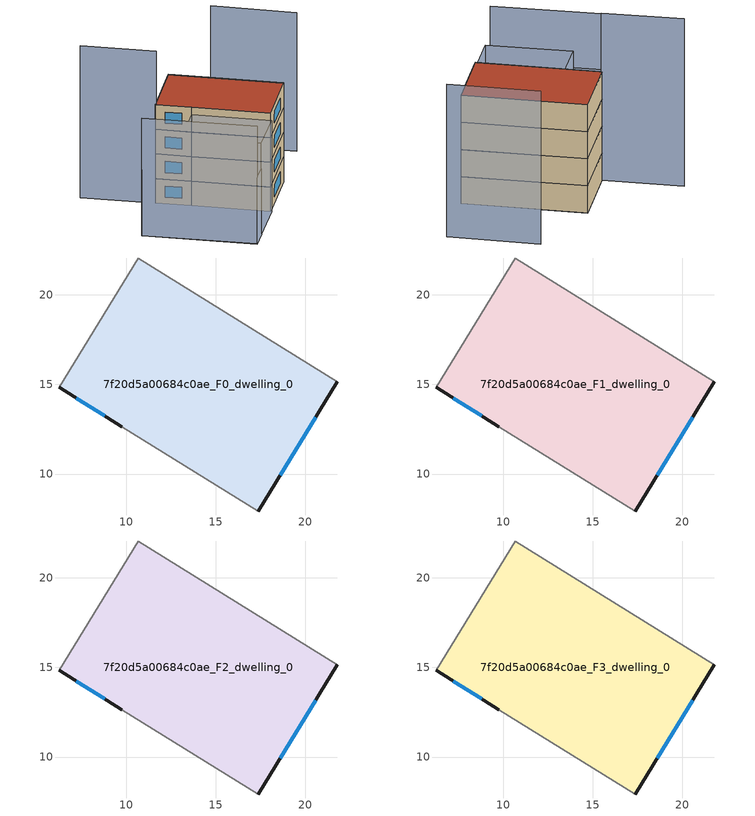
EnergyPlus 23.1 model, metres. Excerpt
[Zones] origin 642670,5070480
7f20d5a00684c0ae_F0_dwelling_0
 floor ground (EU_floor_Construction): 17.38,7.94 21.78,15.14 10.68,22.05 6.27,14.84 9.77,12.64 z0
 wall outside (EU_wall_Construction): 21.78,15.14 17.38,7.94 / 9.77,12.64 6.27,14.84 z0:3
 wall adiabatic (EU_wall_Construction): 17.38,7.94 9.77,12.64 / 6.27,14.84 10.68,22.05 21.78,15.14 z0:3
 window (EU_Window_Construction): 20.57,13.16 18.59,9.92 / 8.81,13.25 7.24,14.24 z0.83:2.17
7f20d5a00684c0ae_F1_dwelling_0
 floor to 7f20d5a00684c0ae_F0_dwelling_0 (EU_floor_Construction): 17.38,7.94 21.78,15.14 10.68,22.05 6.27,14.84 9.77,12.64 z3
 wall outside (EU_wall_Construction): 21.78,15.14 17.38,7.94 / 9.77,12.64 6.27,14.84 z3:6
 wall adiabatic (EU_wall_Construction): 17.38,7.94 9.77,12.64 / 6.27,14.84 10.68,22.05 21.78,15.14 z3:6
 window (EU_Window_Construction): 20.57,13.16 18.59,9.92 / 8.81,13.25 7.24,14.24 z3.83:5.17
7f20d5a00684c0ae_F2_dwelling_0
 floor to 7f20d5a00684c0ae_F1_dwelling_0 (EU_floor_Construction): 17.38,7.94 21.78,15.14 10.68,22.05 6.27,14.84 9.77,12.64 z6
 wall outside (EU_wall_Construction): 21.78,15.14 17.38,7.94 / 9.77,12.64 6.27,14.84 z6:9
 wall adiabatic (EU_wall_Construction): 17.38,7.94 9.77,12.64 / 6.27,14.84 10.68,22.05 21.78,15.14 z6:9
 window (EU_Window_Construction): 20.57,13.16 18.59,9.92 / 8.81,13.25 7.24,14.24 z6.83:8.17
7f20d5a00684c0ae_F3_dwelling_0
 floor to 7f20d5a00684c0ae_F2_dwelling_0 (EU_floor_Construction): 17.38,7.94 21.78,15.14 10.68,22.05 6.27,14.84 9.77,12.64 z9
 wall outside (EU_wall_Construction): 21.78,15.14 17.38,7.94 / 9.77,12.64 6.27,14.84 z9:12
 wall adiabatic (EU_wall_Construction): 17.38,7.94 9.77,12.64 / 6.27,14.84 10.68,22.05 21.78,15.14 z9:12
 window (EU_Window_Construction): 20.57,13.16 18.59,9.92 / 8.81,13.25 7.24,14.24 z9.83:11.17
 roof outside (EU_roof_Construction): 21.78,15.14 17.38,7.94 9.77,12.64 6.27,14.84 10.68,22.05 z12
shading: 1.57,7.04 12.69,0.22 z0:14.3; 26.19,22.34 17.96,27.53 z0:16.9; 12.71,0.21 1.56,7.04 / 1.56,7.04 2.97,9.35 / 2.97,9.35 14.12,2.51 / 14.12,2.51 12.71,0.21 z0:8.1; 9.77,12.64 17.45,7.89 / 17.45,7.89 14.07,2.43 / 14.07,2.43 6.4,7.18 / 6.4,7.18 9.77,12.64 z0:11.1; -0.93,19.35 6.39,14.86 z0:18.5
[Building]
EU S2 Campaign: North Axis=0; Terrain=City; Solar Distribution=FullExterior
[Site:Location]
Lyon-Bron: Latitude=45.75; Longitude=5; Time Zone=1; Elevation=198
[SizingPeriod:WeatherFileDays]
AnnualSizingPeriod: Begin Month=1; Begin Day of Month=1; End Month=12; End Day of Month=31; Day of Week for Start Day=Monday; Use Weather File Daylight Saving Period=No; Use Weather File Rain and Snow Indicators=No
[MATERIAL]
EU_InternalMass_Material: Roughness=MediumRough; Thickness=0.1; Conductivity=1; Density=1800; Specific Heat=900; Thermal Absorptance=0.9; Solar Absorptance=0.7; Visible Absorptance=0.7
[MATERIAL:NOMASS] Roughness=MediumRough; Thermal Absorptance=0.9; Solar Absorptance=0.7; Visible Absorptance=0.7
Name | Thermal Resistance
EU_wall_NoMass | 0.87146
EU_roof_NoMass | 0.842276
EU_floor_NoMass | 0.496999
[WINDOWMATERIAL:SIMPLEGLAZINGSYSTEM]
EU_Window_SimpleGlazing: UFactor=2.2525; Solar Heat Gain Coefficient=0.76; Visible Transmittance=0.76
[CONSTRUCTION]
EU_wall_Construction: EU_wall_NoMass
EU_roof_Construction: EU_roof_NoMass
EU_floor_Construction: EU_floor_NoMass
EU_InternalMass_Construction: EU_InternalMass_Material
EU_Window_Construction: EU_Window_SimpleGlazing
[ZONE] Type=1; Multiplier=1; Ceiling Height=autocalculate; Floor Area=autocalculate; Part of Total Floor Area=Yes
Name | Volume
7f20d5a00684c0ae_F0_dwelling_0; 7f20d5a00684c0ae_F1_dwelling_0; 7f20d5a00684c0ae_F2_dwelling_0 | 331.724
7f20d5a00684c0ae_F3_dwelling_0 | 1326.9
[INTERNALMASS] Construction=EU_InternalMass_Construction; Surface Area=110.575
Name | Zone or ZoneList
7f20d5a00684c0ae_F0_dwelling_0_EU_InternalMass | 7f20d5a00684c0ae_F0_dwelling_0
7f20d5a00684c0ae_F1_dwelling_0_EU_InternalMass | 7f20d5a00684c0ae_F1_dwelling_0
7f20d5a00684c0ae_F2_dwelling_0_EU_InternalMass | 7f20d5a00684c0ae_F2_dwelling_0
7f20d5a00684c0ae_F3_dwelling_0_EU_InternalMass | 7f20d5a00684c0ae_F3_dwelling_0
[OTHEREQUIPMENT] Fuel Type=Electricity; Design Level Calculation Method=Watts/Area; Power per Zone Floor Area=1; Fraction Latent=0; Fraction Radiant=0; Fraction Lost=0; Carbon Dioxide Generation Rate=0; EndUse Subcategory=EU_Step8_InternalGains
Name | Zone or ZoneList or Space or SpaceList | Schedule
EU_Step8_InternalGain_7f20d5a00684c0ae_F0_dwelling_0_f000 | 7f20d5a00684c0ae_F0_dwelling_0 | EU_Step8_GainSchedule_7f20d5a00684c0ae_F0_dwelling_0_f000
EU_Step8_InternalGain_7f20d5a00684c0ae_F1_dwelling_0_f000 | 7f20d5a00684c0ae_F1_dwelling_0 | EU_Step8_GainSchedule_7f20d5a00684c0ae_F1_dwelling_0_f000
EU_Step8_InternalGain_7f20d5a00684c0ae_F2_dwelling_0_f000 | 7f20d5a00684c0ae_F2_dwelling_0 | EU_Step8_GainSchedule_7f20d5a00684c0ae_F2_dwelling_0_f000
EU_Step8_InternalGain_7f20d5a00684c0ae_F3_dwelling_0_f000 | 7f20d5a00684c0ae_F3_dwelling_0 | EU_Step8_GainSchedule_7f20d5a00684c0ae_F3_dwelling_0_f000
[ZONEVENTILATION:DESIGNFLOWRATE] Schedule=EU_AlwaysOn; Design Flow Rate Calculation Method=AirChanges/Hour; Air Changes per Hour=0.425; Ventilation Type=Natural; Fan Pressure Rise=0; Fan Total Efficiency=1; Constant Term Coefficient=1; Temperature Term Coefficient=0; Velocity Term Coefficient=0; Velocity Squared Term Coefficient=0; Minimum Indoor Temperature=-100; Maximum Indoor Temperature=100; Delta Temperature=-100; Minimum Outdoor Temperature=-100; Maximum Outdoor Temperature=100; Maximum Wind Speed=40
Name | Zone or ZoneList or Space or SpaceList
EU_ConstantAir_7f20d5a00684c0ae_F0_dwelling_0 | 7f20d5a00684c0ae_F0_dwelling_0
EU_ConstantAir_7f20d5a00684c0ae_F1_dwelling_0 | 7f20d5a00684c0ae_F1_dwelling_0
EU_ConstantAir_7f20d5a00684c0ae_F2_dwelling_0 | 7f20d5a00684c0ae_F2_dwelling_0
EU_ConstantAir_7f20d5a00684c0ae_F3_dwelling_0 | 7f20d5a00684c0ae_F3_dwelling_0
[HVACTEMPLATE:THERMOSTAT] Constant Heating Setpoint=20; Constant Cooling Setpoint=50
EU_HeatOnly_7f20d5a00684c0ae_F0_dwelling_0; EU_HeatOnly_7f20d5a00684c0ae_F1_dwelling_0; EU_HeatOnly_7f20d5a00684c0ae_F2_dwelling_0; EU_HeatOnly_7f20d5a00684c0ae_F3_dwelling_0
[HVACTEMPLATE:ZONE:IDEALLOADSAIRSYSTEM] System Availability Schedule=EU_AlwaysOn; Maximum Heating Supply Air Temperature=50; Minimum Cooling Supply Air Temperature=13; Maximum Heating Supply Air Humidity Ratio=0.0156; Minimum Cooling Supply Air Humidity Ratio=0.0077; Heating Limit=NoLimit; Cooling Limit=NoLimit; Heating Availability Schedule=EU_AlwaysOn; Cooling Availability Schedule=EU_CoolingOff; Dehumidification Control Type=ConstantSensibleHeatRatio; Cooling Sensible Heat Ratio=0.7; Dehumidification Setpoint=60; Humidification Control Type=None; Humidification Setpoint=30; Outdoor Air Method=None; Outdoor Air Flow Rate per Person=0.00944; Outdoor Air Flow Rate per Zone Floor Area=0; Outdoor Air Flow Rate per Zone=0; Demand Controlled Ventilation Type=None; Outdoor Air Economizer Type=NoEconomizer; Heat Recovery Type=None; Sensible Heat Recovery Effectiveness=0.7; Latent Heat Recovery Effectiveness=0.65
Name | Template Thermostat
7f20d5a00684c0ae_F0_dwelling_0 | EU_HeatOnly_7f20d5a00684c0ae_F0_dwelling_0
7f20d5a00684c0ae_F1_dwelling_0 | EU_HeatOnly_7f20d5a00684c0ae_F1_dwelling_0
7f20d5a00684c0ae_F2_dwelling_0 | EU_HeatOnly_7f20d5a00684c0ae_F2_dwelling_0
7f20d5a00684c0ae_F3_dwelling_0 | EU_HeatOnly_7f20d5a00684c0ae_F3_dwelling_0
[SIZING:ZONE] Zone Cooling Design Supply Air Temperature Input Method=SupplyAirTemperature; Zone Cooling Design Supply Air Temperature=13; Zone Heating Design Supply Air Temperature Input Method=SupplyAirTemperature; Zone Heating Design Supply Air Temperature=50; Zone Cooling Design Supply Air Humidity Ratio=0.008; Zone Heating Design Supply Air Humidity Ratio=0.008; Cooling Design Air Flow Method=DesignDay; Cooling Design Air Flow Rate=0; Cooling Minimum Air Flow per Zone Floor Area=0.000762; Cooling Minimum Air Flow=0; Cooling Minimum Air Flow Fraction=0.2; Heating Design Air Flow Method=DesignDay; Heating Design Air Flow Rate=0; Heating Maximum Air Flow per Zone Floor Area=0.002032; Heating Maximum Air Flow=0.141576; Heating Maximum Air Flow Fraction=0.3; Account for Dedicated Outdoor Air System=No; Dedicated Outdoor Air System Control Strategy=NeutralSupplyAir; Dedicated Outdoor Air Low Setpoint Temperature for Design=autosize; Dedicated Outdoor Air High Setpoint Temperature for Design=autosize; Zone Load Sizing Method=Sensible Load Only No Latent Load; Zone Latent Cooling Design Supply Air Humidity Ratio Input Method=HumidityRatioDifference; Zone Cooling Design Supply Air Humidity Ratio Difference=0.005; Zone Latent Heating Design Supply Air Humidity Ratio Input Method=HumidityRatioDifference; Zone Humidification Design Supply Air Humidity Ratio Difference=0.005
7f20d5a00684c0ae_F0_dwelling_0; 7f20d5a00684c0ae_F1_dwelling_0; 7f20d5a00684c0ae_F2_dwelling_0; 7f20d5a00684c0ae_F3_dwelling_0
[SCHEDULE:CONSTANT]
Name | Hourly Value
EU_AlwaysOn | 1
EU_CoolingOff | 0
[SCHEDULE:FILE] Column Number=1; Rows to Skip at Top=0; Number of Hours of Data=8760; Column Separator=Comma; Interpolate to Timestep=No; Minutes per Item=60; Adjust Schedule for Daylight Savings=Yes
Name | File
EU_Step8_GainSchedule_7f20d5a00684c0ae_F0_dwelling_0_f000 | ../../schedules/7f20d5a00684c0ae/7f20d5a00684c0ae_F0_dwelling_0_f000_gain.csv
EU_Step8_GainSchedule_7f20d5a00684c0ae_F1_dwelling_0_f000 | ../../schedules/7f20d5a00684c0ae/7f20d5a00684c0ae_F1_dwelling_0_f000_gain.csv
EU_Step8_GainSchedule_7f20d5a00684c0ae_F2_dwelling_0_f000 | ../../schedules/7f20d5a00684c0ae/7f20d5a00684c0ae_F2_dwelling_0_f000_gain.csv
EU_Step8_GainSchedule_7f20d5a00684c0ae_F3_dwelling_0_f000 | ../../schedules/7f20d5a00684c0ae/7f20d5a00684c0ae_F3_dwelling_0_f000_gain.csv
